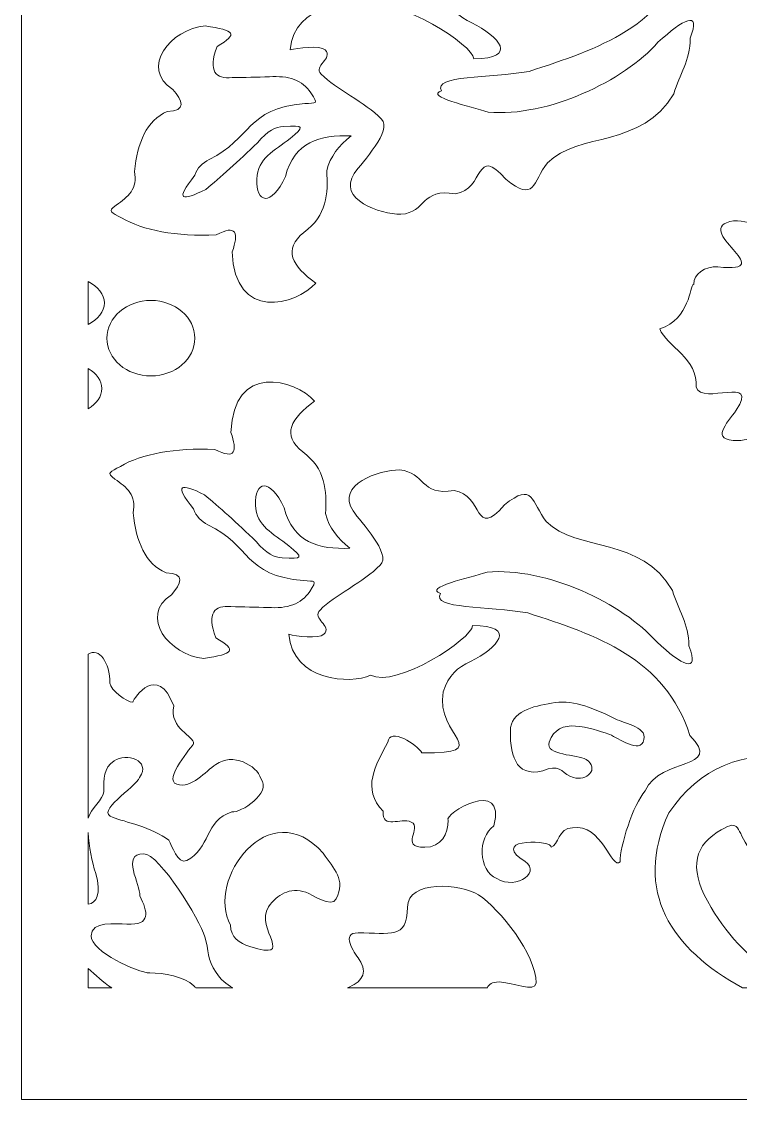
# Model space of a CAD drawing. Header units: centimetres. Extents: x -16.82 to -11.54, y -9 to -0.14.
# Drawn here: x -16.822 to -15.295, y -9 to -6.71 of the extents above; entities that cross this region are included whole.
import ezdxf

# ---------------------------------------------------------------- set-up
doc = ezdxf.new("R2010")
doc.units = ezdxf.units.CM
doc.header["$MEASUREMENT"] = 0
doc.layers.add('layer 1', color=7, linetype='Continuous')

msp = doc.modelspace()

# ---------------------------------------------------------------- linework, layer by layer
at = {"layer": 'layer 1', "color": 250, "lineweight": 13}
for points, knots in [([(-11.53784, -8.81464), (-11.53784, -8.81464), (-11.53784, -9.00021), (-11.53784, -9.00021), (-11.53784, -9.00021), (-11.53784, -9.00021), (-16.82232, -9.00021), (-16.82232, -9.00021), (-16.82232, -9.00021), (-16.82232, -9.00021), (-16.82232, -0.14427), (-16.82232, -0.14427), (-16.82232, -0.14427), (-16.82232, -0.14427), (-11.53784, -0.14427), (-11.53784, -0.14427), (-11.53784, -0.14427), (-11.53784, -0.14427), (-11.53784, -8.81464), (-11.53784, -8.81464)], [0, 0, 0, 0, 0.1666667, 0.1666667, 0.1666667, 0.1666667, 0.3333333, 0.3333333, 0.3333333, 0.3333333, 0.5, 0.5, 0.5, 0.5, 0.6666667, 0.6666667, 0.6666667, 0.6666667, 1, 1, 1, 1]), ([(-16.25163, -6.77069), (-16.2372, -6.76656), (-16.18769, -6.76035), (-16.17738, -6.77069), (-16.17738, -6.77069), (-16.15881, -6.78928), (-16.20419, -6.80374), (-16.18563, -6.82234), (-16.18563, -6.82234), (-16.15469, -6.85333), (-16.0928, -6.88226), (-16.05774, -6.91738), (-16.05774, -6.91738), (-16.03299, -6.94218), (-16.09899, -7.0083), (-16.11549, -7.03309), (-16.11549, -7.03309), (-16.15262, -7.08887), (-16.0598, -7.11987), (-16.01648, -7.11987), (-16.01648, -7.11987), (-15.96166, -7.11546), (-15.97372, -7.06325), (-15.90097, -7.07648), (-15.90097, -7.07648), (-15.83702, -7.06673), (-15.85972, -6.97016), (-15.79371, -7.04548), (-15.79371, -7.04548), (-15.73156, -7.09645), (-15.73655, -7.05076), (-15.70501, -7.01036), (-15.70501, -7.01036), (-15.63901, -6.94424), (-15.50287, -6.97937), (-15.43686, -6.86366), (-15.43686, -6.86366), (-15.42448, -6.82234), (-15.40179, -6.79342), (-15.40179, -6.74589), (-15.40179, -6.74589), (-15.37825, -6.68356), (-15.41704, -6.70585), (-15.4703, -6.7544), (-15.4703, -6.7544), (-15.5422, -6.83674), (-15.7051, -6.91354), (-15.83084, -6.90292), (-15.83084, -6.90292), (-15.86797, -6.89052), (-15.96698, -6.86986), (-15.92985, -6.85747), (-15.92985, -6.85747), (-15.95053, -6.82383), (-15.82744, -6.83141), (-15.74421, -6.81614), (-15.74421, -6.81614), (-15.59775, -6.76862), (-15.45336, -6.7211), (-15.39973, -6.5558), (-15.39973, -6.5558), (-15.32776, -6.48058), (-15.46283, -6.51141), (-15.49462, -6.43803), (-15.49462, -6.43803), (-15.52059, -6.40963), (-15.54845, -6.31976), (-15.54825, -6.2872), (-15.54825, -6.2872), (-15.56536, -6.26814), (-15.5873, -6.37048), (-15.64932, -6.35952), (-15.64932, -6.35952), (-15.68026, -6.35952), (-15.6782, -6.32233), (-15.6947, -6.3182), (-15.6947, -6.3182), (-15.68886, -6.33284), (-15.8195, -6.33938), (-15.75865, -6.2934), (-15.75865, -6.2934), (-15.70708, -6.26861), (-15.76896, -6.22522), (-15.81021, -6.25208), (-15.81021, -6.25208), (-15.8493, -6.26861), (-15.85166, -6.33886), (-15.8164, -6.36365), (-15.8164, -6.36365), (-15.78866, -6.47016), (-15.92493, -6.38764), (-15.91335, -6.37605), (-15.91335, -6.37605), (-15.91335, -6.34712), (-15.92779, -6.3182), (-15.96285, -6.3182), (-15.96285, -6.3182), (-16.01855, -6.3182), (-15.96698, -6.35952), (-15.99173, -6.37192), (-15.99173, -6.37192), (-16.01442, -6.38225), (-16.05361, -6.35539), (-16.05155, -6.39464), (-16.05155, -6.39464), (-16.09827, -6.44354), (-16.06747, -6.49245), (-16.04124, -6.54134), (-16.04124, -6.54134), (-16.03835, -6.57399), (-15.97881, -6.53693), (-15.96904, -6.51861), (-15.96904, -6.51861), (-15.81002, -6.51861), (-15.94233, -6.55374), (-15.92366, -6.64878), (-15.92366, -6.64878), (-15.91335, -6.6839), (-15.89272, -6.70044), (-15.86591, -6.71283), (-15.86591, -6.71283), (-15.80815, -6.74176), (-15.76483, -6.78928), (-15.86178, -6.78928), (-15.86178, -6.78928), (-15.86056, -6.76239), (-16.02454, -6.65494), (-16.07836, -6.6839), (-16.07836, -6.6839), (-16.11998, -6.66397), (-16.24412, -6.67094), (-16.25163, -6.77069)], [0, 0, 0, 0, 0.0294118, 0.0294118, 0.0294118, 0.0294118, 0.0588235, 0.0588235, 0.0588235, 0.0588235, 0.0882353, 0.0882353, 0.0882353, 0.0882353, 0.1176471, 0.1176471, 0.1176471, 0.1176471, 0.1470588, 0.1470588, 0.1470588, 0.1470588, 0.1764706, 0.1764706, 0.1764706, 0.1764706, 0.2058824, 0.2058824, 0.2058824, 0.2058824, 0.2352941, 0.2352941, 0.2352941, 0.2352941, 0.2647059, 0.2647059, 0.2647059, 0.2647059, 0.2941176, 0.2941176, 0.2941176, 0.2941176, 0.3235294, 0.3235294, 0.3235294, 0.3235294, 0.3529412, 0.3529412, 0.3529412, 0.3529412, 0.3823529, 0.3823529, 0.3823529, 0.3823529, 0.4117647, 0.4117647, 0.4117647, 0.4117647, 0.4411765, 0.4411765, 0.4411765, 0.4411765, 0.4705882, 0.4705882, 0.4705882, 0.4705882, 0.5, 0.5, 0.5, 0.5, 0.5294118, 0.5294118, 0.5294118, 0.5294118, 0.5588235, 0.5588235, 0.5588235, 0.5588235, 0.5882353, 0.5882353, 0.5882353, 0.5882353, 0.6176471, 0.6176471, 0.6176471, 0.6176471, 0.6470588, 0.6470588, 0.6470588, 0.6470588, 0.6764706, 0.6764706, 0.6764706, 0.6764706, 0.7058824, 0.7058824, 0.7058824, 0.7058824, 0.7352941, 0.7352941, 0.7352941, 0.7352941, 0.7647059, 0.7647059, 0.7647059, 0.7647059, 0.7941176, 0.7941176, 0.7941176, 0.7941176, 0.8235294, 0.8235294, 0.8235294, 0.8235294, 0.8529412, 0.8529412, 0.8529412, 0.8529412, 0.8823529, 0.8823529, 0.8823529, 0.8823529, 0.9117647, 0.9117647, 0.9117647, 0.9117647, 0.9411765, 0.9411765, 0.9411765, 0.9411765, 1, 1, 1, 1]), ([(-16.6097, -7.12754), (-16.56429, -7.15373), (-16.494, -7.16741), (-16.40881, -7.16352), (-16.40881, -7.16352), (-16.36523, -7.1404), (-16.36105, -7.16017), (-16.37475, -7.19944), (-16.37475, -7.19944), (-16.37023, -7.34866), (-16.23876, -7.31306), (-16.19729, -7.26587), (-16.19729, -7.26587), (-16.24749, -7.22996), (-16.26781, -7.19404), (-16.22238, -7.15814), (-16.22238, -7.15814), (-16.17389, -7.12295), (-16.1707, -7.07586), (-16.17398, -7.02706), (-16.17398, -7.02706), (-16.16682, -6.99744), (-16.14829, -6.9735), (-16.122, -6.95345), (-16.122, -6.95345), (-16.18865, -6.95101), (-16.24304, -6.96537), (-16.26182, -7.03963), (-16.26182, -7.03963), (-16.29207, -7.10427), (-16.32487, -7.09648), (-16.32254, -7.04536), (-16.32254, -7.04536), (-16.32043, -6.99888), (-16.28556, -6.98644), (-16.25168, -6.9585), (-16.25168, -6.9585), (-16.22134, -6.93347), (-16.22033, -6.93041), (-16.26607, -6.93325), (-16.26607, -6.93325), (-16.28204, -6.93424), (-16.2996, -6.94168), (-16.32097, -6.96781), (-16.32097, -6.96781), (-16.36185, -7.00693), (-16.40093, -7.04221), (-16.43084, -7.06715), (-16.43084, -7.06715), (-16.48171, -7.09171), (-16.49785, -7.09207), (-16.45408, -7.03696), (-16.45408, -7.03696), (-16.44899, -7.02125), (-16.4383, -7.01056), (-16.42377, -7.0035), (-16.42377, -7.0035), (-16.33185, -6.95885), (-16.34748, -6.89546), (-16.22076, -6.88474), (-16.22076, -6.88474), (-16.19664, -6.8827), (-16.19068, -6.88748), (-16.2075, -6.86173), (-16.2075, -6.86173), (-16.22527, -6.83452), (-16.2559, -6.82478), (-16.29588, -6.82775), (-16.29588, -6.82775), (-16.32217, -6.82836), (-16.34846, -6.82895), (-16.37475, -6.82955), (-16.37475, -6.82955), (-16.40948, -6.83251), (-16.42709, -6.81754), (-16.40702, -6.76312), (-16.40702, -6.76312), (-16.3606, -6.73583), (-16.36897, -6.72944), (-16.43211, -6.71961), (-16.43211, -6.71961), (-16.50609, -6.72569), (-16.5714, -6.80949), (-16.50109, -6.85469), (-16.50109, -6.85469), (-16.48124, -6.8787), (-16.47014, -6.89991), (-16.51278, -6.90137), (-16.51278, -6.90137), (-16.55691, -6.92023), (-16.57592, -6.9676), (-16.58269, -7.02886), (-16.58269, -7.02886), (-16.57453, -7.06532), (-16.59675, -7.08351), (-16.62116, -7.10038), (-16.62116, -7.10038), (-16.64159, -7.1145), (-16.63057, -7.1155), (-16.6097, -7.12754)], [0, 0, 0, 0, 0.0384615, 0.0384615, 0.0384615, 0.0384615, 0.0769231, 0.0769231, 0.0769231, 0.0769231, 0.1153846, 0.1153846, 0.1153846, 0.1153846, 0.1538462, 0.1538462, 0.1538462, 0.1538462, 0.1923077, 0.1923077, 0.1923077, 0.1923077, 0.2307692, 0.2307692, 0.2307692, 0.2307692, 0.2692308, 0.2692308, 0.2692308, 0.2692308, 0.3076923, 0.3076923, 0.3076923, 0.3076923, 0.3461538, 0.3461538, 0.3461538, 0.3461538, 0.3846154, 0.3846154, 0.3846154, 0.3846154, 0.4230769, 0.4230769, 0.4230769, 0.4230769, 0.4615385, 0.4615385, 0.4615385, 0.4615385, 0.5, 0.5, 0.5, 0.5, 0.5384615, 0.5384615, 0.5384615, 0.5384615, 0.5769231, 0.5769231, 0.5769231, 0.5769231, 0.6153846, 0.6153846, 0.6153846, 0.6153846, 0.6538462, 0.6538462, 0.6538462, 0.6538462, 0.6923077, 0.6923077, 0.6923077, 0.6923077, 0.7307692, 0.7307692, 0.7307692, 0.7307692, 0.7692308, 0.7692308, 0.7692308, 0.7692308, 0.8076923, 0.8076923, 0.8076923, 0.8076923, 0.8461538, 0.8461538, 0.8461538, 0.8461538, 0.8846154, 0.8846154, 0.8846154, 0.8846154, 0.9230769, 0.9230769, 0.9230769, 0.9230769, 1, 1, 1, 1]), ([(-15.46662, -7.36345), (-15.40123, -7.34077), (-15.40353, -7.27196), (-15.39441, -7.26828), (-15.39441, -7.26828), (-15.39532, -7.24763), (-15.36952, -7.22894), (-15.34316, -7.23169), (-15.34316, -7.23169), (-15.20407, -7.24617), (-15.40687, -7.1504), (-15.30957, -7.13361), (-15.30957, -7.13361), (-15.26625, -7.13361), (-15.22835, -7.15696), (-15.18864, -7.16953), (-15.18864, -7.16953), (-15.16517, -7.17671), (-15.16517, -7.15337), (-15.1778, -7.1408), (-15.1778, -7.1408), (-15.20488, -7.11386), (-15.23737, -7.1013), (-15.1742, -7.1013), (-15.1742, -7.1013), (-15.07848, -7.08688), (-15.00865, -7.12035), (-14.95939, -7.16773), (-14.95939, -7.16773), (-14.90934, -7.21032), (-14.87916, -7.30637), (-14.79694, -7.32035), (-14.79694, -7.32035), (-14.68072, -7.38092), (-14.72288, -7.37609), (-14.79152, -7.40654), (-14.79152, -7.40654), (-14.83545, -7.44484), (-14.88117, -7.47776), (-14.9251, -7.51607), (-14.9251, -7.51607), (-14.95398, -7.543), (-14.97744, -7.61662), (-15.02799, -7.62021), (-15.02799, -7.62021), (-15.08815, -7.63642), (-15.14833, -7.64842), (-15.20849, -7.63099), (-15.20849, -7.63099), (-15.23557, -7.63278), (-15.16156, -7.60405), (-15.1778, -7.57173), (-15.1778, -7.57173), (-15.17961, -7.56814), (-15.27167, -7.60046), (-15.30055, -7.60046), (-15.30055, -7.60046), (-15.36192, -7.60046), (-15.32402, -7.56455), (-15.30416, -7.53582), (-15.30416, -7.53582), (-15.25362, -7.46041), (-15.37636, -7.52684), (-15.389, -7.48734), (-15.389, -7.48734), (-15.38448, -7.42718), (-15.45187, -7.39965), (-15.46662, -7.36345)], [0, 0, 0, 0, 0.0555556, 0.0555556, 0.0555556, 0.0555556, 0.1111111, 0.1111111, 0.1111111, 0.1111111, 0.1666667, 0.1666667, 0.1666667, 0.1666667, 0.2222222, 0.2222222, 0.2222222, 0.2222222, 0.2777778, 0.2777778, 0.2777778, 0.2777778, 0.3333333, 0.3333333, 0.3333333, 0.3333333, 0.3888889, 0.3888889, 0.3888889, 0.3888889, 0.4444444, 0.4444444, 0.4444444, 0.4444444, 0.5, 0.5, 0.5, 0.5, 0.5555556, 0.5555556, 0.5555556, 0.5555556, 0.6111111, 0.6111111, 0.6111111, 0.6111111, 0.6666667, 0.6666667, 0.6666667, 0.6666667, 0.7222222, 0.7222222, 0.7222222, 0.7222222, 0.7777778, 0.7777778, 0.7777778, 0.7777778, 0.8333333, 0.8333333, 0.8333333, 0.8333333, 0.8888889, 0.8888889, 0.8888889, 0.8888889, 1, 1, 1, 1]), ([(-16.68098, -7.26255), (-16.65984, -7.27334), (-16.64628, -7.28981), (-16.64628, -7.30822), (-16.64628, -7.30822), (-16.64628, -7.32663), (-16.65984, -7.34311), (-16.68098, -7.35391), (-16.68098, -7.35391), (-16.68098, -7.35391), (-16.68098, -7.26255), (-16.68098, -7.26255)], [0, 0, 0, 0, 0.25, 0.25, 0.25, 0.25, 0.5, 0.5, 0.5, 0.5, 1, 1, 1, 1]), ([(-16.54753, -7.46328), (-16.59898, -7.46328), (-16.64094, -7.42725), (-16.64094, -7.38308), (-16.64094, -7.38308), (-16.64094, -7.33891), (-16.59898, -7.30288), (-16.54753, -7.30288), (-16.54753, -7.30288), (-16.49608, -7.30288), (-16.45412, -7.33891), (-16.45412, -7.38308), (-16.45412, -7.38308), (-16.45412, -7.42725), (-16.49608, -7.46328), (-16.54753, -7.46328)], [0, 0, 0, 0, 0.2, 0.2, 0.2, 0.2, 0.4, 0.4, 0.4, 0.4, 0.6, 0.6, 0.6, 0.6, 1, 1, 1, 1]), ([(-16.61237, -7.65525), (-16.56696, -7.62905), (-16.49667, -7.61538), (-16.41148, -7.61926), (-16.41148, -7.61926), (-16.3679, -7.64238), (-16.36371, -7.62261), (-16.37742, -7.58335), (-16.37742, -7.58335), (-16.3729, -7.43413), (-16.24142, -7.46972), (-16.19996, -7.51691), (-16.19996, -7.51691), (-16.25016, -7.55283), (-16.27048, -7.58874), (-16.22505, -7.62465), (-16.22505, -7.62465), (-16.17656, -7.65984), (-16.17337, -7.70692), (-16.17665, -7.75572), (-16.17665, -7.75572), (-16.16948, -7.78534), (-16.15096, -7.80929), (-16.12467, -7.82934), (-16.12467, -7.82934), (-16.19132, -7.83177), (-16.2457, -7.81742), (-16.26449, -7.74315), (-16.26449, -7.74315), (-16.29474, -7.67851), (-16.32754, -7.68631), (-16.32521, -7.73742), (-16.32521, -7.73742), (-16.3231, -7.78391), (-16.28823, -7.79635), (-16.25435, -7.82429), (-16.25435, -7.82429), (-16.22401, -7.84932), (-16.223, -7.85237), (-16.26874, -7.84954), (-16.26874, -7.84954), (-16.2847, -7.84855), (-16.30227, -7.8411), (-16.32364, -7.81497), (-16.32364, -7.81497), (-16.36452, -7.77585), (-16.4036, -7.74057), (-16.43351, -7.71563), (-16.43351, -7.71563), (-16.48438, -7.69107), (-16.50052, -7.69072), (-16.45675, -7.74583), (-16.45675, -7.74583), (-16.45166, -7.76154), (-16.44097, -7.77222), (-16.42644, -7.77928), (-16.42644, -7.77928), (-16.33451, -7.82394), (-16.35015, -7.88733), (-16.22343, -7.89805), (-16.22343, -7.89805), (-16.19931, -7.90009), (-16.19335, -7.89531), (-16.21017, -7.92106), (-16.21017, -7.92106), (-16.22794, -7.94827), (-16.25857, -7.958), (-16.29855, -7.95503), (-16.29855, -7.95503), (-16.32484, -7.95443), (-16.35113, -7.95383), (-16.37742, -7.95324), (-16.37742, -7.95324), (-16.41215, -7.95027), (-16.42976, -7.96524), (-16.40969, -8.01967), (-16.40969, -8.01967), (-16.36327, -8.04695), (-16.37164, -8.05335), (-16.43478, -8.06317), (-16.43478, -8.06317), (-16.50876, -8.05709), (-16.57407, -7.97329), (-16.50376, -7.9281), (-16.50376, -7.9281), (-16.48391, -7.90408), (-16.47281, -7.88288), (-16.51545, -7.88141), (-16.51545, -7.88141), (-16.55958, -7.86256), (-16.57859, -7.81519), (-16.58536, -7.75393), (-16.58536, -7.75393), (-16.57719, -7.71747), (-16.59942, -7.69928), (-16.62383, -7.6824), (-16.62383, -7.6824), (-16.64426, -7.66829), (-16.63324, -7.66728), (-16.61237, -7.65525)], [0, 0, 0, 0, 0.0384615, 0.0384615, 0.0384615, 0.0384615, 0.0769231, 0.0769231, 0.0769231, 0.0769231, 0.1153846, 0.1153846, 0.1153846, 0.1153846, 0.1538462, 0.1538462, 0.1538462, 0.1538462, 0.1923077, 0.1923077, 0.1923077, 0.1923077, 0.2307692, 0.2307692, 0.2307692, 0.2307692, 0.2692308, 0.2692308, 0.2692308, 0.2692308, 0.3076923, 0.3076923, 0.3076923, 0.3076923, 0.3461538, 0.3461538, 0.3461538, 0.3461538, 0.3846154, 0.3846154, 0.3846154, 0.3846154, 0.4230769, 0.4230769, 0.4230769, 0.4230769, 0.4615385, 0.4615385, 0.4615385, 0.4615385, 0.5, 0.5, 0.5, 0.5, 0.5384615, 0.5384615, 0.5384615, 0.5384615, 0.5769231, 0.5769231, 0.5769231, 0.5769231, 0.6153846, 0.6153846, 0.6153846, 0.6153846, 0.6538462, 0.6538462, 0.6538462, 0.6538462, 0.6923077, 0.6923077, 0.6923077, 0.6923077, 0.7307692, 0.7307692, 0.7307692, 0.7307692, 0.7692308, 0.7692308, 0.7692308, 0.7692308, 0.8076923, 0.8076923, 0.8076923, 0.8076923, 0.8461538, 0.8461538, 0.8461538, 0.8461538, 0.8846154, 0.8846154, 0.8846154, 0.8846154, 0.9230769, 0.9230769, 0.9230769, 0.9230769, 1, 1, 1, 1]), ([(-16.68098, -7.44728), (-16.66292, -7.45801), (-16.65162, -7.47321), (-16.65162, -7.49001), (-16.65162, -7.49001), (-16.65162, -7.50682), (-16.66292, -7.52203), (-16.68098, -7.53276), (-16.68098, -7.53276), (-16.68098, -7.53276), (-16.68098, -7.44728), (-16.68098, -7.44728)], [0, 0, 0, 0, 0.25, 0.25, 0.25, 0.25, 0.5, 0.5, 0.5, 0.5, 1, 1, 1, 1]), ([(-16.2543, -8.0121), (-16.23986, -8.01623), (-16.19036, -8.02243), (-16.18004, -8.0121), (-16.18004, -8.0121), (-16.16148, -7.99351), (-16.20686, -7.97904), (-16.18829, -7.96045), (-16.18829, -7.96045), (-16.15736, -7.92946), (-16.09547, -7.90053), (-16.06041, -7.8654), (-16.06041, -7.8654), (-16.03565, -7.84061), (-16.10166, -7.77449), (-16.11816, -7.7497), (-16.11816, -7.7497), (-16.15529, -7.69391), (-16.06247, -7.66292), (-16.01915, -7.66292), (-16.01915, -7.66292), (-15.96433, -7.66733), (-15.97639, -7.71953), (-15.90364, -7.70631), (-15.90364, -7.70631), (-15.83969, -7.71606), (-15.86239, -7.81263), (-15.79638, -7.7373), (-15.79638, -7.7373), (-15.73422, -7.68634), (-15.73922, -7.73202), (-15.70768, -7.77243), (-15.70768, -7.77243), (-15.64168, -7.83854), (-15.50554, -7.80342), (-15.43953, -7.91912), (-15.43953, -7.91912), (-15.42715, -7.96045), (-15.40446, -7.98937), (-15.40446, -8.03689), (-15.40446, -8.03689), (-15.38091, -8.09923), (-15.41971, -8.07694), (-15.47297, -8.02838), (-15.47297, -8.02838), (-15.54486, -7.94604), (-15.70777, -7.86925), (-15.83351, -7.87987), (-15.83351, -7.87987), (-15.87064, -7.89226), (-15.96965, -7.91293), (-15.93252, -7.92532), (-15.93252, -7.92532), (-15.9532, -7.95896), (-15.83011, -7.95138), (-15.74687, -7.96664), (-15.74687, -7.96664), (-15.60042, -8.01417), (-15.45603, -8.06169), (-15.4024, -8.22698), (-15.4024, -8.22698), (-15.33043, -8.30221), (-15.46549, -8.27138), (-15.49729, -8.34475), (-15.49729, -8.34475), (-15.52326, -8.37315), (-15.55112, -8.46302), (-15.55092, -8.49558), (-15.55092, -8.49558), (-15.56803, -8.51464), (-15.58997, -8.41231), (-15.65199, -8.42326), (-15.65199, -8.42326), (-15.68293, -8.42326), (-15.68087, -8.46046), (-15.69737, -8.46459), (-15.69737, -8.46459), (-15.69153, -8.44995), (-15.82216, -8.44341), (-15.76131, -8.48938), (-15.76131, -8.48938), (-15.70975, -8.51417), (-15.77163, -8.55756), (-15.81288, -8.5307), (-15.81288, -8.5307), (-15.85197, -8.51417), (-15.85433, -8.44392), (-15.81907, -8.41913), (-15.81907, -8.41913), (-15.79133, -8.31262), (-15.92759, -8.39514), (-15.91602, -8.40673), (-15.91602, -8.40673), (-15.91602, -8.43566), (-15.93046, -8.46459), (-15.96552, -8.46459), (-15.96552, -8.46459), (-16.02122, -8.46459), (-15.96965, -8.42326), (-15.9944, -8.41087), (-15.9944, -8.41087), (-16.01709, -8.40054), (-16.05628, -8.4274), (-16.05422, -8.38814), (-16.05422, -8.38814), (-16.10094, -8.33924), (-16.07014, -8.29034), (-16.04391, -8.24144), (-16.04391, -8.24144), (-16.04102, -8.20879), (-15.98148, -8.24585), (-15.97171, -8.26417), (-15.97171, -8.26417), (-15.81269, -8.26417), (-15.945, -8.22905), (-15.92633, -8.134), (-15.92633, -8.134), (-15.91602, -8.09888), (-15.89539, -8.08235), (-15.86858, -8.06995), (-15.86858, -8.06995), (-15.81082, -8.04103), (-15.7675, -7.99351), (-15.86445, -7.99351), (-15.86445, -7.99351), (-15.86323, -8.0204), (-16.0272, -8.12785), (-16.08103, -8.09888), (-16.08103, -8.09888), (-16.12265, -8.11881), (-16.24679, -8.11185), (-16.2543, -8.0121)], [0, 0, 0, 0, 0.0294118, 0.0294118, 0.0294118, 0.0294118, 0.0588235, 0.0588235, 0.0588235, 0.0588235, 0.0882353, 0.0882353, 0.0882353, 0.0882353, 0.1176471, 0.1176471, 0.1176471, 0.1176471, 0.1470588, 0.1470588, 0.1470588, 0.1470588, 0.1764706, 0.1764706, 0.1764706, 0.1764706, 0.2058824, 0.2058824, 0.2058824, 0.2058824, 0.2352941, 0.2352941, 0.2352941, 0.2352941, 0.2647059, 0.2647059, 0.2647059, 0.2647059, 0.2941176, 0.2941176, 0.2941176, 0.2941176, 0.3235294, 0.3235294, 0.3235294, 0.3235294, 0.3529412, 0.3529412, 0.3529412, 0.3529412, 0.3823529, 0.3823529, 0.3823529, 0.3823529, 0.4117647, 0.4117647, 0.4117647, 0.4117647, 0.4411765, 0.4411765, 0.4411765, 0.4411765, 0.4705882, 0.4705882, 0.4705882, 0.4705882, 0.5, 0.5, 0.5, 0.5, 0.5294118, 0.5294118, 0.5294118, 0.5294118, 0.5588235, 0.5588235, 0.5588235, 0.5588235, 0.5882353, 0.5882353, 0.5882353, 0.5882353, 0.6176471, 0.6176471, 0.6176471, 0.6176471, 0.6470588, 0.6470588, 0.6470588, 0.6470588, 0.6764706, 0.6764706, 0.6764706, 0.6764706, 0.7058824, 0.7058824, 0.7058824, 0.7058824, 0.7352941, 0.7352941, 0.7352941, 0.7352941, 0.7647059, 0.7647059, 0.7647059, 0.7647059, 0.7941176, 0.7941176, 0.7941176, 0.7941176, 0.8235294, 0.8235294, 0.8235294, 0.8235294, 0.8529412, 0.8529412, 0.8529412, 0.8529412, 0.8823529, 0.8823529, 0.8823529, 0.8823529, 0.9117647, 0.9117647, 0.9117647, 0.9117647, 0.9411765, 0.9411765, 0.9411765, 0.9411765, 1, 1, 1, 1]), ([(-16.68098, -8.05429), (-16.65773, -8.0387), (-16.63457, -8.07248), (-16.63457, -8.11594), (-16.63457, -8.11594), (-16.63457, -8.13033), (-16.59775, -8.1565), (-16.58592, -8.1565), (-16.58592, -8.1565), (-16.58316, -8.14649), (-16.53356, -8.073), (-16.49912, -8.16434), (-16.49912, -8.16434), (-16.50842, -8.21384), (-16.45533, -8.22796), (-16.45704, -8.24414), (-16.45704, -8.24414), (-16.45835, -8.24937), (-16.52279, -8.32132), (-16.49254, -8.33048), (-16.49254, -8.33048), (-16.46098, -8.34094), (-16.43205, -8.303), (-16.40969, -8.28862), (-16.40969, -8.28862), (-16.37419, -8.26279), (-16.32247, -8.29004), (-16.3137, -8.31871), (-16.3137, -8.31871), (-16.28991, -8.34925), (-16.35716, -8.39229), (-16.3755, -8.38934), (-16.3755, -8.38934), (-16.43337, -8.40766), (-16.42153, -8.46783), (-16.4715, -8.49269), (-16.4715, -8.49269), (-16.49123, -8.50184), (-16.50307, -8.45998), (-16.50964, -8.44952), (-16.50964, -8.44952), (-16.54489, -8.42204), (-16.60468, -8.41027), (-16.628, -8.40112), (-16.628, -8.40112), (-16.66874, -8.3898), (-16.58064, -8.33834), (-16.57145, -8.31609), (-16.57145, -8.31609), (-16.54646, -8.27946), (-16.60038, -8.26376), (-16.62537, -8.28077), (-16.62537, -8.28077), (-16.64904, -8.29647), (-16.64772, -8.31871), (-16.64772, -8.34617), (-16.64772, -8.34617), (-16.64772, -8.3615), (-16.67548, -8.38319), (-16.68098, -8.40264), (-16.68098, -8.40264), (-16.68098, -8.40264), (-16.68098, -8.05429), (-16.68098, -8.05429)], [0, 0, 0, 0, 0.0588235, 0.0588235, 0.0588235, 0.0588235, 0.1176471, 0.1176471, 0.1176471, 0.1176471, 0.1764706, 0.1764706, 0.1764706, 0.1764706, 0.2352941, 0.2352941, 0.2352941, 0.2352941, 0.2941176, 0.2941176, 0.2941176, 0.2941176, 0.3529412, 0.3529412, 0.3529412, 0.3529412, 0.4117647, 0.4117647, 0.4117647, 0.4117647, 0.4705882, 0.4705882, 0.4705882, 0.4705882, 0.5294118, 0.5294118, 0.5294118, 0.5294118, 0.5882353, 0.5882353, 0.5882353, 0.5882353, 0.6470588, 0.6470588, 0.6470588, 0.6470588, 0.7058824, 0.7058824, 0.7058824, 0.7058824, 0.7647059, 0.7647059, 0.7647059, 0.7647059, 0.8235294, 0.8235294, 0.8235294, 0.8235294, 0.8823529, 0.8823529, 0.8823529, 0.8823529, 1, 1, 1, 1]), ([(-15.69652, -8.15833), (-15.6544, -8.15113), (-15.61757, -8.16354), (-15.56104, -8.19185), (-15.56104, -8.19185), (-15.54068, -8.20152), (-15.4871, -8.2101), (-15.50211, -8.24123), (-15.50211, -8.24123), (-15.51389, -8.26484), (-15.56319, -8.22727), (-15.57498, -8.22405), (-15.57498, -8.22405), (-15.61248, -8.21224), (-15.68321, -8.18434), (-15.70143, -8.24123), (-15.70143, -8.24123), (-15.71107, -8.27021), (-15.64034, -8.26699), (-15.6232, -8.27772), (-15.6232, -8.27772), (-15.59319, -8.29812), (-15.62213, -8.32495), (-15.64999, -8.31637), (-15.64999, -8.31637), (-15.67142, -8.30992), (-15.67678, -8.28953), (-15.70357, -8.29812), (-15.70357, -8.29812), (-15.76903, -8.32243), (-15.78447, -8.27456), (-15.78396, -8.21767), (-15.78396, -8.21767), (-15.78359, -8.17528), (-15.73495, -8.16489), (-15.69652, -8.15833)], [0, 0, 0, 0, 0.1, 0.1, 0.1, 0.1, 0.2, 0.2, 0.2, 0.2, 0.3, 0.3, 0.3, 0.3, 0.4, 0.4, 0.4, 0.4, 0.5, 0.5, 0.5, 0.5, 0.6, 0.6, 0.6, 0.6, 0.7, 0.7, 0.7, 0.7, 0.8, 0.8, 0.8, 0.8, 1, 1, 1, 1]), ([(-14.8715, -8.76334), (-14.89567, -8.72587), (-15.02184, -8.60302), (-15.03627, -8.60674), (-15.03627, -8.60674), (-15.11991, -8.5752), (-15.18099, -8.60585), (-15.12753, -8.6822), (-15.12753, -8.6822), (-15.12029, -8.6891), (-15.06502, -8.71995), (-15.0595, -8.72577), (-15.0595, -8.72577), (-15.0858, -8.77081), (-15.16693, -8.75359), (-15.2023, -8.73543), (-15.2023, -8.73543), (-15.27113, -8.71129), (-15.31796, -8.65683), (-15.35741, -8.59221), (-15.35741, -8.59221), (-15.40243, -8.51794), (-15.398, -8.46651), (-15.34443, -8.43275), (-15.34443, -8.43275), (-15.29618, -8.40235), (-15.30641, -8.42163), (-15.28055, -8.46058), (-15.28055, -8.46058), (-15.20754, -8.57058), (-15.12981, -8.56795), (-15.06147, -8.49692), (-15.06147, -8.49692), (-15.01432, -8.39502), (-15.02665, -8.31297), (-15.16981, -8.2746), (-15.16981, -8.2746), (-15.29091, -8.25607), (-15.38251, -8.29666), (-15.44725, -8.39106), (-15.44725, -8.39106), (-15.52425, -8.55996), (-15.44148, -8.68046), (-15.29049, -8.76334), (-15.29049, -8.76334), (-15.29049, -8.76334), (-14.8715, -8.76334), (-14.8715, -8.76334)], [0, 0, 0, 0, 0.0769231, 0.0769231, 0.0769231, 0.0769231, 0.1538462, 0.1538462, 0.1538462, 0.1538462, 0.2307692, 0.2307692, 0.2307692, 0.2307692, 0.3076923, 0.3076923, 0.3076923, 0.3076923, 0.3846154, 0.3846154, 0.3846154, 0.3846154, 0.4615385, 0.4615385, 0.4615385, 0.4615385, 0.5384615, 0.5384615, 0.5384615, 0.5384615, 0.6153846, 0.6153846, 0.6153846, 0.6153846, 0.6923077, 0.6923077, 0.6923077, 0.6923077, 0.7692308, 0.7692308, 0.7692308, 0.7692308, 0.8461538, 0.8461538, 0.8461538, 0.8461538, 1, 1, 1, 1]), ([(-16.3375, -8.67549), (-16.35963, -8.66865), (-16.37844, -8.6559), (-16.37844, -8.6299), (-16.37844, -8.6299), (-16.43197, -8.5343), (-16.29548, -8.34758), (-16.18172, -8.47722), (-16.18172, -8.47722), (-16.15902, -8.51055), (-16.13308, -8.53313), (-16.15362, -8.57399), (-16.15362, -8.57399), (-16.16335, -8.59442), (-16.2055, -8.56431), (-16.21847, -8.56001), (-16.21847, -8.56001), (-16.25198, -8.54926), (-16.28008, -8.56431), (-16.29737, -8.59119), (-16.29737, -8.59119), (-16.32869, -8.63792), (-16.23535, -8.70705), (-16.3375, -8.67549)], [0, 0, 0, 0, 0.1428571, 0.1428571, 0.1428571, 0.1428571, 0.2857143, 0.2857143, 0.2857143, 0.2857143, 0.4285714, 0.4285714, 0.4285714, 0.4285714, 0.5714286, 0.5714286, 0.5714286, 0.5714286, 0.7142857, 0.7142857, 0.7142857, 0.7142857, 1, 1, 1, 1]), ([(-16.68098, -8.43307), (-16.67881, -8.46259), (-16.673, -8.49574), (-16.66482, -8.52016), (-16.66482, -8.52016), (-16.65176, -8.56346), (-16.66347, -8.58326), (-16.68098, -8.58517), (-16.68098, -8.58517), (-16.68098, -8.58517), (-16.68098, -8.43307), (-16.68098, -8.43307)], [0, 0, 0, 0, 0.25, 0.25, 0.25, 0.25, 0.5, 0.5, 0.5, 0.5, 1, 1, 1, 1]), ([(-16.67469, -8.65274), (-16.67469, -8.62045), (-16.62195, -8.62751), (-16.59862, -8.62751), (-16.59862, -8.62751), (-16.54655, -8.63089), (-16.55399, -8.60129), (-16.57124, -8.56799), (-16.57124, -8.56799), (-16.56921, -8.54378), (-16.61181, -8.4782), (-16.56312, -8.4782), (-16.56312, -8.4782), (-16.52972, -8.4782), (-16.44224, -8.61966), (-16.4333, -8.65476), (-16.4333, -8.65476), (-16.42418, -8.683), (-16.42823, -8.70419), (-16.40896, -8.73042), (-16.40896, -8.73042), (-16.39983, -8.74499), (-16.38722, -8.7553), (-16.37331, -8.76334), (-16.37331, -8.76334), (-16.37331, -8.76334), (-16.45202, -8.76334), (-16.45202, -8.76334), (-16.45202, -8.76334), (-16.45356, -8.76178), (-16.45509, -8.76022), (-16.45663, -8.75867), (-16.45663, -8.75867), (-16.4759, -8.7395), (-16.52154, -8.73143), (-16.54994, -8.73143), (-16.54994, -8.73143), (-16.57543, -8.73143), (-16.67469, -8.68583), (-16.67469, -8.65274)], [0, 0, 0, 0, 0.0909091, 0.0909091, 0.0909091, 0.0909091, 0.1818182, 0.1818182, 0.1818182, 0.1818182, 0.2727273, 0.2727273, 0.2727273, 0.2727273, 0.3636364, 0.3636364, 0.3636364, 0.3636364, 0.4545455, 0.4545455, 0.4545455, 0.4545455, 0.5454545, 0.5454545, 0.5454545, 0.5454545, 0.6363636, 0.6363636, 0.6363636, 0.6363636, 0.7272727, 0.7272727, 0.7272727, 0.7272727, 0.8181818, 0.8181818, 0.8181818, 0.8181818, 1, 1, 1, 1]), ([(-15.83272, -8.76334), (-15.8298, -8.75567), (-15.82288, -8.75059), (-15.80793, -8.75059), (-15.80793, -8.75059), (-15.78387, -8.75059), (-15.72919, -8.77451), (-15.72919, -8.75276), (-15.72919, -8.75276), (-15.72919, -8.69185), (-15.80574, -8.59613), (-15.85166, -8.56567), (-15.85166, -8.56567), (-15.88884, -8.54174), (-16.00257, -8.53304), (-16.00257, -8.59178), (-16.00257, -8.59178), (-16.00257, -8.6614), (-16.03974, -8.64616), (-16.10754, -8.64616), (-16.10754, -8.64616), (-16.14472, -8.64616), (-16.11629, -8.6875), (-16.10535, -8.70273), (-16.10535, -8.70273), (-16.08425, -8.73359), (-16.1019, -8.75115), (-16.12989, -8.76334), (-16.12989, -8.76334), (-16.12989, -8.76334), (-15.83272, -8.76334), (-15.83272, -8.76334)], [0, 0, 0, 0, 0.1111111, 0.1111111, 0.1111111, 0.1111111, 0.2222222, 0.2222222, 0.2222222, 0.2222222, 0.3333333, 0.3333333, 0.3333333, 0.3333333, 0.4444444, 0.4444444, 0.4444444, 0.4444444, 0.5555556, 0.5555556, 0.5555556, 0.5555556, 0.6666667, 0.6666667, 0.6666667, 0.6666667, 0.7777778, 0.7777778, 0.7777778, 0.7777778, 1, 1, 1, 1]), ([(-16.68098, -8.72169), (-16.66467, -8.73581), (-16.65002, -8.75076), (-16.63085, -8.76334), (-16.63085, -8.76334), (-16.63085, -8.76334), (-16.68098, -8.76334), (-16.68098, -8.76334), (-16.68098, -8.76334), (-16.68098, -8.76334), (-16.68098, -8.72169), (-16.68098, -8.72169)], [0, 0, 0, 0, 0.25, 0.25, 0.25, 0.25, 0.5, 0.5, 0.5, 0.5, 1, 1, 1, 1])]:
    msp.add_open_spline(points, degree=3, knots=knots, dxfattribs=at)

doc.saveas('drawing.dxf')
